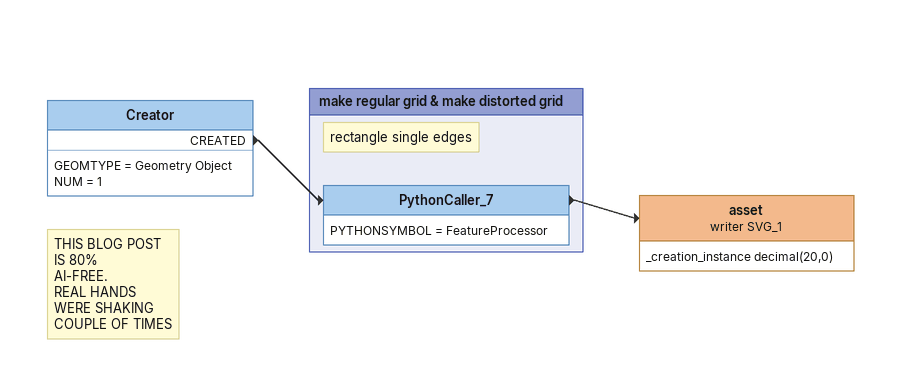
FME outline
Note: THIS BLOG POST / IS 80% / AI-FREE. / REAL HANDS / WERE SHAKING / COUPLE OF TIMES
Creator
    GEOMTYPE = Geometry Object
    NUM = 1
    CREATED -> PythonCaller_7
asset (writer SVG_1)
    attributes: _creation_instance decimal(20,0)

Bookmark: make regular grid & make distorted grid
Note: rectangle single edges
PythonCaller_7
    PYTHONSYMBOL = FeatureProcessor
    -> asset (writer SVG_1)
